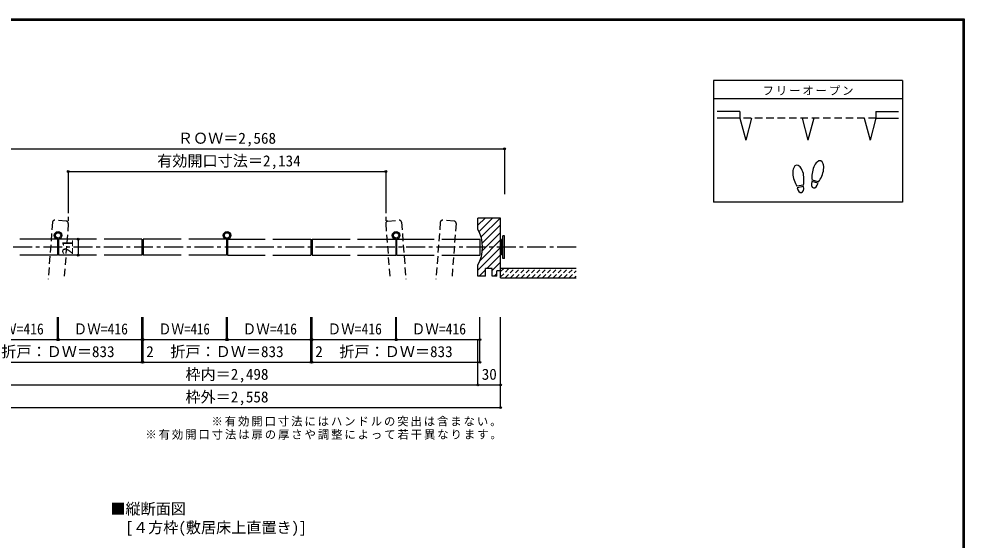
# Model space of a CAD drawing. Units: millimetres, scale not verified. Extents: x -973 to 977, y -701 to 696.
# Drawn here: x -274 to 977, y 6 to 696 of the extents above; entities that cross this region are included whole.
import ezdxf
from ezdxf.enums import TextEntityAlignment as Align

# ---------------------------------------------------------------- set-up
doc = ezdxf.new("R2010")
doc.units = ezdxf.units.MM
doc.header["$LTSCALE"] = 5
doc.header["$PDMODE"] = 32
doc.header["$PDSIZE"] = 2.5
for name, pattern in [('CHAIN1', [8, 5, -1, 1, -1]), ('DASHED1', [1.8, 1.2, -0.6]), ('DASHED2', [3, 2, -1])]:
    doc.linetypes.add(name, pattern=pattern)
for name, color, linetype in [('0-1_通り芯', 4, 'CHAIN1'), ('0-3_仕上げ', 2, 'Continuous'), ('0-4_枠', 3, 'Continuous'), ('0-6_扉', 6, 'Continuous'), ('0-7_金物', 7, 'Continuous'), ('0-8_戸当り', 3, 'Continuous'), ('0-A_文字', 3, 'Continuous'), ('0-B_寸法', 7, 'Continuous'), ('0-C_ハッチ', 4, 'Continuous'), ('F-1_枠', 6, 'Continuous')]:
    doc.layers.add(name, color=color, linetype=linetype)
doc.styles.add('ＭＳ ゴシック', font='')
doc.styles.get('ＭＳ ゴシック').set_extended_font_data('MS Gothic')

msp = doc.modelspace()

# ---------------------------------------------------------------- linework, layer by layer
at = {"layer": '0-1_通り芯'}
for p, q in [((-208.58, 463.658), (-208.58, 424.921)), ((211.42, 463.658), (211.42, 424.921)), ((463.42, 393.658), (-460.58, 393.658))]:
    msp.add_line(p, q, dxfattribs=at)
at = {"layer": '0-3_仕上げ'}
for p, q in [((363.42, 365.658), (463.42, 365.658)), ((363.42, 353.158), (363.42, 365.658)), ((363.42, 353.158), (463.42, 353.158))]:
    msp.add_line(p, q, dxfattribs=at)
at = {"layer": '0-4_枠'}
for p, q in [((333.42, 417.658), (333.42, 432.158)), ((363.42, 432.158), (333.42, 432.158)), ((363.42, 362.158), (363.42, 432.158)), ((352.42, 365.158), (343.42, 365.158)), ((343.42, 355.158), (343.42, 365.158)), ((352.42, 355.158), (352.42, 365.158)), ((358.42, 355.158), (352.42, 355.158)), ((363.42, 362.158), (358.42, 362.158)), ((358.42, 355.158), (358.42, 362.158))]:
    msp.add_line(p, q, dxfattribs=at)
msp.add_lwpolyline([(343.42, 355.158), (340.851, 355.158), (333.42, 355.158), (333.42, 369.658)], dxfattribs=at)
msp.add_arc((288.42, 393.658), 51, 331.92751, 28.07249, dxfattribs=at)
at = {"layer": '0-6_扉', "color": 2, "linetype": 'DASHED2'}
for p, q in [((-229.52, 426.513), (-235.247, 351.158)), ((-211.344, 428.14), (-226.301, 429.277)), ((214.184, 428.14), (229.141, 429.277)), ((232.359, 426.513), (238.086, 351.158)), ((283.581, 426.513), (277.854, 351.158)), ((301.757, 428.14), (286.8, 429.277)), ((-208.58, 424.921), (-214.186, 351.158)), ((211.42, 424.921), (217.026, 351.158)), ((304.521, 424.921), (298.915, 351.158))]:
    msp.add_line(p, q, dxfattribs=at)
at = {"layer": '0-6_扉'}
for p, q in [((-222.747, 404.158), (-272.83, 404.158)), ((-222.747, 404.158), (-222.747, 383.158)), ((-221.747, 404.158), (-221.747, 383.158)), ((-171.33, 404.158), (-221.747, 404.158)), ((-111.413, 404.158), (-161.33, 404.158)), ((-111.413, 404.158), (-111.413, 383.158)), ((-109.413, 404.158), (-109.413, 383.158)), ((-59.08, 404.158), (-109.413, 404.158)), ((0.92, 404.158), (-49.08, 404.158)), ((0.92, 404.158), (0.92, 383.158)), ((1.92, 404.158), (1.92, 383.158)), ((1.92, 404.158), (51.92, 404.158)), ((61.92, 404.158), (112.253, 404.158)), ((112.253, 404.158), (112.253, 383.158)), ((114.253, 404.158), (114.253, 383.158)), ((114.253, 404.158), (164.17, 404.158)), ((174.17, 404.158), (224.587, 404.158)), ((224.587, 404.158), (224.587, 383.158)), ((225.587, 404.158), (225.587, 383.158)), ((225.587, 404.158), (275.67, 404.158)), ((285.67, 404.158), (335.92, 404.158)), ((335.92, 404.158), (335.92, 383.158)), ((-222.747, 383.158), (-272.83, 383.158)), ((-171.33, 383.158), (-221.747, 383.158)), ((-111.413, 383.158), (-161.33, 383.158)), ((-59.08, 383.158), (-109.413, 383.158)), ((0.92, 383.158), (-49.08, 383.158)), ((1.92, 383.158), (51.92, 383.158)), ((61.92, 383.158), (112.253, 383.158)), ((114.253, 383.158), (164.17, 383.158)), ((174.17, 383.158), (224.587, 383.158)), ((225.587, 383.158), (275.67, 383.158)), ((285.67, 383.158), (335.92, 383.158))]:
    msp.add_line(p, q, dxfattribs=at)
at = {"layer": '0-6_扉', "color": 2, "linetype": 'DASHED2'}
for centre, start, end in [((-226.528, 426.285), 85.65398, 175.65398), ((-211.571, 425.149), 355.65398, 85.65398), ((214.411, 425.149), 94.34602, 184.34602), ((229.368, 426.285), 4.34602, 94.34602), ((286.573, 426.285), 85.65398, 175.65398), ((301.53, 425.149), 355.65398, 85.65398)]:
    msp.add_arc(centre, 3, start, end, dxfattribs=at)
at = {"layer": '0-7_金物'}
for p, q in [((364.42, 402.658), (363.42, 402.658)), ((366.42, 403.657), (364.42, 403.657)), ((364.42, 383.658), (364.42, 403.657)), ((366.42, 378.658), (366.42, 408.658)), ((368.42, 408.658), (366.42, 408.658)), ((368.42, 378.658), (368.42, 408.658)), ((364.42, 384.658), (363.42, 384.658)), ((366.42, 383.658), (364.42, 383.658)), ((368.42, 378.658), (366.42, 378.658))]:
    msp.add_line(p, q, dxfattribs=at)
for centre, radius in [((-222.08, 409.158), 5), ((1.42, 409.158), 5), ((225.087, 409.158), 5), ((-222.08, 409.158), 3.5), ((1.42, 409.158), 3.5), ((225.087, 409.158), 3.5)]:
    msp.add_circle(centre, radius, dxfattribs=at)
at = {"layer": '0-8_戸当り', "color": 2}
for p, q in [((679.986, 573.251), (649.986, 573.251)), ((679.986, 564.251), (649.986, 564.251)), ((679.986, 573.251), (679.986, 564.251)), ((679.986, 564.251), (687.751, 535.273)), ((695.515, 564.251), (687.751, 535.273)), ((762.222, 564.251), (769.986, 535.273)), ((777.751, 564.251), (769.986, 535.273)), ((844.457, 564.251), (852.222, 535.273)), ((859.986, 564.251), (852.222, 535.273)), ((859.986, 573.251), (859.986, 564.251)), ((859.986, 573.251), (889.986, 573.251)), ((859.986, 564.251), (889.986, 564.251))]:
    msp.add_line(p, q, dxfattribs=at)
at = {"layer": '0-8_戸当り', "color": 7, "linetype": 'DASHED2'}
msp.add_line((859.986, 564.251), (679.986, 564.251), dxfattribs=at)
at = {"layer": '0-8_戸当り'}
for p, q in [((764.011, 475.878), (755.365, 474.353)), ((783.479, 478.206), (774.998, 480.478)), ((784.022, 480.235), (775.542, 482.507)), ((764.376, 473.81), (755.73, 472.285))]:
    msp.add_line(p, q, dxfattribs=at)
for centre, major_axis, ratio, start_param, end_param in [((757.35, 488.377), (-2.445, 13.867), 0.5, 4.34059143, 8.22577918), ((783.267, 494.378), (3.644, 13.601), 0.5, 4.34059143, 8.22577918), ((783.163, 493.989), (4.416, 16.48), 0.4, 1.85063327, 2.44287679), ((783.163, 493.989), (4.416, 16.48), 0.4, 3.84030852, 4.43255203), ((757.42, 487.981), (-2.963, 16.802), 0.4, 1.85063327, 2.44287679), ((757.42, 487.981), (-2.963, 16.802), 0.4, 3.84030852, 4.43255203), ((779.238, 479.342), (1.894, 7.067), 0.6, 1.57079633, 4.71238898), ((760.053, 473.047), (-1.27, 7.205), 0.6, 1.57079633, 4.71238898)]:
    msp.add_ellipse(centre, major_axis=major_axis, ratio=ratio, start_param=start_param, end_param=end_param, dxfattribs=at)
at = {"layer": '0-A_文字'}
for p, q in [((644.986, 614.167), (644.986, 453.167)), ((894.986, 614.167), (644.986, 614.167)), ((894.986, 614.167), (894.986, 453.167)), ((894.986, 590.167), (644.986, 590.167)), ((894.986, 453.167), (644.986, 453.167))]:
    msp.add_line(p, q, dxfattribs=at)
at = {"layer": '0-B_寸法', "color": 4}
for p, q in [((-365.58, 523.658), (368.42, 523.658)), ((368.42, 523.658), (368.42, 463.658)), ((-208.58, 493.658), (-208.58, 463.658)), ((-208.58, 493.658), (211.42, 493.658)), ((211.42, 493.658), (211.42, 463.658)), ((-195.445, 404.158), (-195.445, 383.158)), ((-222.747, 271.158), (-222.747, 301.158)), ((-221.747, 271.158), (-221.747, 301.158)), ((-111.413, 271.158), (-111.413, 301.158)), ((-109.413, 271.158), (-109.413, 301.158)), ((0.92, 271.158), (0.92, 301.158)), ((1.92, 271.158), (1.92, 301.158)), ((112.253, 271.158), (112.253, 301.158)), ((114.253, 271.158), (114.253, 301.158)), ((224.587, 271.158), (224.587, 301.158)), ((225.587, 271.158), (225.587, 301.158)), ((335.92, 271.158), (335.92, 301.158)), ((363.42, 181.158), (363.42, 301.158)), ((-333.08, 271.158), (-222.747, 271.158)), ((-221.747, 271.158), (-111.413, 271.158)), ((-111.413, 241.158), (-111.413, 271.158)), ((-109.413, 271.158), (0.92, 271.158)), ((-109.413, 241.158), (-109.413, 271.158)), ((1.92, 271.158), (112.253, 271.158)), ((112.253, 241.158), (112.253, 271.158)), ((114.253, 271.158), (224.587, 271.158)), ((114.253, 241.158), (114.253, 271.158)), ((225.587, 271.158), (335.92, 271.158)), ((333.42, 211.158), (333.42, 271.158)), ((335.92, 241.158), (335.92, 271.158)), ((-333.08, 241.158), (-111.413, 241.158)), ((-111.413, 241.158), (-109.413, 241.158)), ((-109.413, 241.158), (112.253, 241.158)), ((112.253, 241.158), (114.253, 241.158)), ((114.253, 241.158), (335.92, 241.158)), ((-330.58, 211.158), (333.42, 211.158)), ((333.42, 211.158), (363.42, 211.158)), ((-360.58, 181.158), (363.42, 181.158))]:
    msp.add_line(p, q, dxfattribs=at)
at = {"layer": '0-B_寸法'}
for p in [(368.42, 523.658), (-208.58, 493.658), (211.42, 493.658), (-195.445, 404.158), (-195.445, 383.158), (-222.747, 271.158), (-221.747, 271.158), (-111.413, 271.158), (-109.413, 271.158), (0.92, 271.158), (1.92, 271.158), (112.253, 271.158), (114.253, 271.158), (224.587, 271.158), (225.587, 271.158), (335.92, 271.158), (-111.413, 241.158), (-109.413, 241.158), (112.253, 241.158), (114.253, 241.158), (335.92, 241.158), (333.42, 211.158), (363.42, 211.158), (363.42, 181.158)]:
    msp.add_point(p, dxfattribs=at)
at = {"layer": '0-C_ハッチ'}
for p, q in [((333.42, 422.749), (342.829, 432.158)), ((334.999, 414.428), (352.728, 432.158)), ((337.606, 407.137), (362.628, 432.158)), ((339.161, 398.791), (363.42, 423.05)), ((339.2, 388.932), (363.42, 413.151)), ((336.322, 376.154), (363.42, 403.251)), ((333.42, 363.352), (363.42, 393.352)), ((345.125, 365.158), (363.42, 383.452)), ((335.125, 355.158), (343.42, 363.452)), ((352.42, 362.553), (363.42, 373.553)), ((361.924, 362.158), (363.42, 363.653)), ((354.924, 355.158), (358.42, 358.653))]:
    msp.add_line(p, q, dxfattribs=at)
at = {"layer": '0-C_ハッチ', "linetype": 'DASHED1'}
for p, q in [((363.42, 354.156), (374.922, 365.658)), ((363.42, 361.227), (367.851, 365.658)), ((369.493, 353.158), (381.993, 365.658)), ((376.564, 353.158), (389.064, 365.658)), ((383.635, 353.158), (396.135, 365.658)), ((390.706, 353.158), (403.206, 365.658)), ((397.777, 353.158), (410.277, 365.658)), ((404.848, 353.158), (417.348, 365.658)), ((411.919, 353.158), (424.419, 365.658)), ((418.99, 353.158), (431.49, 365.658)), ((426.061, 353.158), (438.561, 365.658)), ((433.132, 353.158), (445.632, 365.658)), ((440.203, 353.158), (452.703, 365.658)), ((447.274, 353.158), (459.774, 365.658)), ((454.345, 353.158), (463.42, 362.232)), ((461.417, 353.158), (463.42, 355.161))]:
    msp.add_line(p, q, dxfattribs=at)
at = {"layer": 'F-1_枠'}
for p, q in [((-973.347, 695.833), (976.653, 695.833)), ((-973.347, 695), (976.653, 695)), ((-973.347, 694.167), (976.653, 694.167)), ((974.986, 695.833), (974.986, -700.833)), ((975.82, 695.833), (975.82, -700.833)), ((976.653, 695.833), (976.653, -700.833))]:
    msp.add_line(p, q, dxfattribs=at)

# ---------------------------------------------------------------- texts
at = {"layer": '0-A_文字', "color": 7, "style": 'ＭＳ ゴシック'}
for s, p in [('■縦断面図', (-152.933, 35.515)), ('\u3000[４方枠(敷居床上直置き)]', (-152.933, 10.761))]:
    msp.add_text(s, height=14.66, dxfattribs=at).set_placement(p, align=Align.BOTTOM_LEFT)
at = {"layer": '0-A_文字', "color": 7, "char_height": 11, "attachment_point": 7, "style": 'ＭＳ ゴシック'}
for s, insert in [('\\T1.17;フリーオープン', (709.986, 594.667)), ('\\T1.17;※有効開口寸法にはハンドルの突出は含まない。', (-19.08, 156.158)), ('\\T1.17;※有効開口寸法は扉の厚さや調整によって若干異なります。', (-106.58, 138.658))]:
    msp.add_mtext(s, dxfattribs=dict(at, insert=insert))
at = {"layer": '0-B_寸法', "style": 'ＭＳ ゴシック'}
for s, p in [('ＲＯＷ＝2,568', (-63.58, 526.158)), ('有効開口寸法＝2,134', (-90.93, 496.158)), ('折戸：ＤＷ＝833', (-297.247, 243.658)), ('折戸：ＤＷ＝833', (-73.58, 243.658)), ('折戸：ＤＷ＝833', (150.087, 243.658)), ('2', (-105.413, 243.658)), ('2', (118.253, 243.658)), ('枠内＝2,498', (-53.58, 213.658)), ('30', (338.42, 213.658)), ('枠外＝2,558', (-53.58, 183.658))]:
    msp.add_text(s, height=14.66, dxfattribs=at).set_placement(p, align=Align.BOTTOM_LEFT)
msp.add_text('21', height=14.66, rotation=90, dxfattribs=at).set_placement((-197.945, 383.658), align=Align.BOTTOM_LEFT)
for width, p in [(0.9, (-312.913, 273.658)), (0.9, (-201.58, 273.658)), (0.85, (-89.247, 273.658)), (0.9, (22.087, 273.658)), (0.9, (134.42, 273.658)), (0.9, (245.753, 273.658))]:
    msp.add_text('ＤＷ=416', height=14.66, dxfattribs=dict(at, width=width)).set_placement(p, align=Align.BOTTOM_LEFT)

doc.saveas('drawing.dxf')
